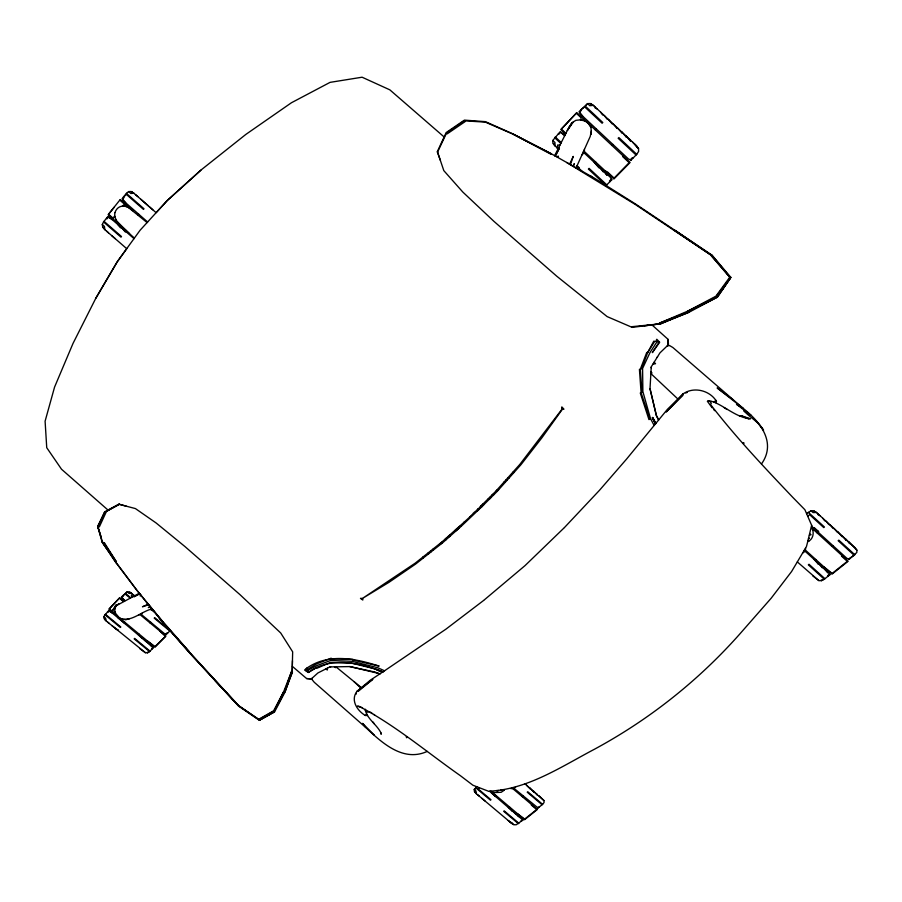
<?xml version="1.0" encoding="UTF-8"?>
<svg xmlns="http://www.w3.org/2000/svg" width="902" height="902" viewBox="0 0 902 902"><rect width="100%" height="100%" fill="white"/><g stroke="black" fill="none" stroke-linecap="round" stroke-linejoin="round"><path stroke-width="1.35" d="M581.767 155.302L590.235 136.427L591.362 130.813M478.308 509.021L481.815 505.12M564.449 527.546L599.424 490.361L626.574 459.073L658.607 420.039L656.385 415.63L650.004 388.886L651.244 366.843L659.926 352.907L668.483 344.665L668.156 339.423L652.067 325.002M806.602 513.666L811.045 510.757L813.773 510.814L816.445 512.437L855.186 547.807L856.9 550.175L856.799 552.498L849.109 559.387L846.73 558.191L811.71 526.306M114.892 212.714L114.565 216.987L114.622 216.322M668.156 339.423L667.807 344.26L668.483 344.665M327.482 668.1L327.325 670.017L325.836 668.934M730.541 278.019L717.349 297.175L688.936 312.272L659.542 324.292L688.53 311.72L687.933 311.055L659.215 323.22L688.17 311.912M580.865 119.955L581.068 117.7L576.299 113.246L561.416 129.042L565.881 133.338M151.942 608.906C141.862 611.342 132.222 621.444 121.601 618.896M688.553 312.43L691.203 310.299L717.349 297.175L730.823 277.32L711.779 254.973L635.403 203.92L594.474 178.213L554.651 155.663L567.313 130.497L572.06 122.74L575.859 120.316L580.471 119.853M478.071 509.416C479.052 509.055 473.133 512.381 472.389 514.49M135.706 194.787L137.769 196.602M133.417 594.7L131.376 595.354L131.906 597.045M513.17 134.229L550.942 153.554L551.009 154.265L513.17 134.229L485.062 122.007M591.34 132.042L590.957 127.385L588.205 123.36M119.459 224.632L116.257 220.708L114.655 215.882M115.411 218.859L117.012 222.49L119.267 224.327M591.261 132.346L590.731 134.432M152.517 610.553L150.555 609.515M116.899 615.265L118.793 617.363M437.493 152.258L446.467 133.203L464.226 120.834L485.299 122.12M595.241 107.09L595.061 107.845L597.361 109.086M590.46 126.641L591.227 126.088M807.797 541.369L806.422 546.646L803.862 550.942M116.054 562.724L102.512 542.113L97.687 526.261L102.163 542.215L115.851 562.453L137.093 590.562L162.259 621.681L189.014 652.202L238.838 706.3L259.246 720.236L274.558 711.87L284.761 692.556L292.485 671.843L284.141 692.51L273.847 711.949L273.013 711.159L258.694 719.311L238.726 705.736L214.924 680.469M583.684 119.041L582.951 119.459L588.476 123.529L630.126 162.473L613.912 179.002L584.462 151.604L584.395 149.439M617.295 127.78L617.081 128.501L613.078 123.822M590.72 134.364L591.058 133.327M570.447 164.615L573.232 156.407L569.624 164.153M284.987 692.048L290.275 676.782M284.378 692.003L291.515 671.584L283.611 691.8L273.847 711.949M818.125 513.971L817.911 514.591L820.019 515.707M141.332 614.476L142.313 613.123M480.822 506.112L481.623 506.924L461.452 526.069M573.334 166.25L574.337 163.6L573.165 166.16M498.062 790.332L497.611 791.494L496.664 790.49M562.42 409.215L562.577 408.426L519.845 464.395L495.931 491.094L482.581 504.365L483.427 505.131L496.698 491.906L520.961 464.688L541.876 437.82L562.42 409.215L563.942 409.158L561.845 406.926L561.867 408.662M811.563 527.862L848.196 561.213L831.982 574.168L805.463 550.141L805.587 548.055M811.642 525.268L807.73 541.617C812.916 539.813 814.754 532.552 811.699 528.098M837.89 532.011L837.642 532.597L834.113 528.561M711.903 407.433L712.276 407.873M715.94 402.822L716.515 401.424C710.111 390.51 694.033 386.293 683.288 393.746L667.48 409.26L658.663 419.971L656.352 415.36L650.015 388.57M101.047 536.667L97.687 526.261L104.745 511.784L105.94 512.55L99.333 526.903L98.273 526.306L104.745 511.784L118.906 504.128L126.269 506.169M576.13 167.828L581.689 155.482M761.502 463.932C776.938 442.149 759.664 421.257 742.82 408.076L672.903 347.541L669.701 345.624L667.254 345.838M440.277 160.15L437.301 151.716L446.174 132.549L464.395 120.124L485.423 121.657L513.43 134.116L550.727 153.464M117.835 616.246C115.061 613.698 113.415 609.076 115.997 605.851L139.303 593.268M107.981 510.036L61.516 469.232L46.735 447.696L45.1 421.2L54.56 387.116L73.006 343.459L95.747 298.37L117.339 261.715L126.731 248.681L104.733 229.548L102.704 227.045L102.298 224.519L103.538 221.96L107.766 216.672L110.179 217.867L134.026 238.669M98.397 526.058L105.32 511.986L119.368 504.263M557.594 157.343L558.237 156.057L557.222 157.14M555.418 156.102L559.443 148.063L555.136 155.945M567.313 130.497L572.06 122.785M114.937 212.624C117.88 203.784 127.577 204.641 132.955 210.752M460.189 525.674L441.924 541.967L415.179 563.175L361.995 598.714L388.965 582.331L415.529 564.122L442.826 542.621L461.17 526.328M514.084 788.449L515.673 786.871M115.197 607.542L116.651 605.366M103.753 616.63L108.612 610.677L110.743 611.736L153.396 647.67L149.574 651.571L147.601 652.811L145.425 652.721L105.906 620.711L104.102 618.648L103.753 616.63L105.658 618.208L105.895 620.125L104.553 619.02L106.312 621.05M512.167 788.111L537.412 809.455L524.581 819.704L490.857 791.122C528.978 788.698 561.969 766.272 594.88 749.01L595.444 748.694C651.74 718.116 702.049 677.661 743.981 629.213L771.187 598.206L791.573 571.552L803.806 551.032M95.747 298.37L117.159 261.862L140.069 230.269L167.4 200.334L201.439 169.677L245.874 134.398L291.47 102.727L330.064 82.364L362.085 77.211L389.833 89.839L444.134 136.969M492.469 792.644L501.174 792.294L504.274 790.186M114.453 216.311L113.224 218.307L108.59 214.27L114.204 207.234M188.789 651.954L170.117 630.656L166.318 634.478L164.187 633.418L140.599 613.867M558.034 148.943L552.903 143.271L552.791 140.475L560.153 131.703L564.99 135.108M567.471 130.181L573.368 121.928M657.276 341.351L650.049 352.445L642.585 368.444L642.878 391.569L650.477 418.505L654.142 425.473M166.329 626.338L165.923 626.958L165.066 624.883M636.733 154.31L638.605 151.457L638.56 148.638L636.598 145.876L593.369 105.331L590.438 103.516L587.563 103.606L579.061 111.645L580.538 114.159L628.378 158.899L630.96 160.206L636.733 154.31L618.851 137.555L618.163 138.265L636.045 155.009M685.633 392.968L687.256 392.426M713.843 409.711L714.643 410.658M722.017 289.925L730.823 277.32L716.797 295.732L687.933 311.055L717.53 296.307L716.436 295.45L729.898 276.993L711.779 254.973L710.596 254.871L635.279 204.461L566.682 162.484M808.744 541.301L807.854 541.132M569.083 127.002L571.981 122.976M380.858 732.852L381.072 734.318L381.377 733.732C377.397 724.813 367.407 719.525 365.175 709.806L365.502 709.276M513.227 787.728L538.054 807.966L542.609 804.325L544.064 802.498L543.974 800.581L524.738 783.68M200.887 170.14L167.287 200.56L156.114 212.692L133.879 193.186L131.128 191.517L128.625 191.574L126.393 193.355L122.086 198.744L123.653 201.022L147.624 221.993M125.277 231.036L125.852 230.337M138.175 215.116L138.829 214.304M125.806 619.697L129.482 618.727M407.095 737.284L406.633 737.768L406.272 736.708M564.201 527.794L525.009 565.633L483.822 600.292M124.172 622.831L124.735 622.233M595.128 129.741L596.109 128.715M582.049 154.659L584.124 152.923M470.145 516.733L469.547 517.32M140.813 595.14L140.103 595.884L141.039 595.41M138.694 634.816L139.258 634.23M150.127 623L150.792 622.312M594.97 163.025L595.816 162.157M611.951 145.47L612.932 144.455M650.883 373.597L652.022 372.977L650.951 371.985M383.17 671.708L370.215 680.255L356.91 691.417C350.235 700.268 357.384 710.844 365.299 715.466L366.708 714.012M606.133 185.553L611.793 179.78L610.35 177.333L583.211 152.077M623.338 156.114L622.752 156.666L629.179 162.676L614.093 178.077L607.677 172.113L605.174 170.861M147.376 640.939L154.964 647.219L165.9 636.068L159.981 631.163L165.461 636.406L155.009 646.554L147.342 640.916M480.495 508.051L479.661 507.262M488.309 498.659L489.707 498.874M481.668 506.879L483.359 505.188M470.664 516.203L464.023 522.258M470.731 516.147L472.321 514.557M482.502 504.443L481.984 504.962L482.818 505.729M123.788 206.039L122.469 206.118L124.499 204.224L119.853 200.154M657.186 357.305L657.558 356.707M651.188 367.79L651.221 367.091M330.673 666.905L330.042 666.905M292.417 666.42L306.612 678.552L311.291 678.947L317.932 672.937L329.816 666.916L349.976 666.578L380.046 673.771M460.302 525.584L464.462 521.863M455.645 529.733L456.513 530.455M457.077 529.959L456.22 529.215M501.715 789.938L500.869 790.028M478.094 508.818L478.939 509.596L478.173 508.807M307.638 670.445L307.841 671.032L306.195 670.569L306.894 668.1C328.847 652.89 355.422 658.539 379.133 666.082L352.761 659.971L353.088 659.373L331.057 658.843L331.214 658.167L316.557 663.906L307.356 669.588L307.638 670.445L316.681 665.653L330.572 660.501L351.927 661.29L377.791 667.751L384.545 670.795M476.797 786.736L474.238 789.532L474.373 791.437L476.03 793.433L511.513 823.267L513.881 824.653L516.169 824.789L522.878 820.087L489.515 791.257M479.357 787.717L478.015 788.833L490.981 799.747L490.451 800.175L476.098 788.1L474.238 789.532L476.053 791.065L476.087 792.881L474.802 791.809L476.414 793.76M807.73 516.26L809.624 514.692L823.763 527.58L824.439 527.027L808.271 512.28M495.018 795.891L495.683 795.35M816.817 532.654L817.798 531.842M802.611 553.05L805.159 551.291M508.897 807.583L509.574 807.053M522.348 796.714L523.126 796.094M814.901 560.119L815.735 559.443M831.892 546.375L832.884 545.586M707.405 401.289L710.832 401.074L713.888 402.078L716.019 400.375M804.178 550.412L828.69 572.623L829.93 574.709L824.27 579.242L821.542 580.685L818.858 580.606L797.323 561.912M116.843 605.219L118.861 603.72M842.13 555.688L841.521 556.106L847.294 561.348L832.196 573.413L824.135 567.054M531.763 804.674L531.312 805.035L536.656 809.534L524.705 819.084L517.331 813.593M808.418 538.968L809.365 538.223L808.643 538.122M483.573 600.495L445.87 629.201L382.865 671.911C359.176 662.654 330.549 656.194 308.371 672.452L304.65 669.972L306.894 668.1L305.451 670.242L308.371 672.452L317.053 667.322L317.076 668.179L330.335 662.485L351.25 663.026L376.889 669.318L382.865 671.911M743.383 443.604L744.105 443.074L742.65 442.781M464.169 121.06L465.037 121.657L447.223 133.834L446.467 133.203M382.29 672.283L376.675 669.679L382.448 672.182M126.934 205.453L126.336 205.825L147.094 222.58M162.484 621.94L189.048 651.481L162.946 621.658M105.748 511.761L118.94 504.489M259.246 720.236L268.897 714.779M139.584 593.617L133.947 596.774L139.754 593.82M259.877 720.044L274.558 711.87M691.203 310.299L717.53 296.307M356.358 693.108L355.974 694.281M124.724 600.721L121.33 597.192L127.137 591.836L129.347 591.904L134.59 595.67M373.732 714.328L374.657 714.948M123.754 601.217L119.662 597.755L108.916 609.166L109.751 609.853M740.474 416.149L741.32 415.754L750.464 418.787C736.844 417.649 726.144 407.14 713.888 402.078M148.12 604.182L142.471 606.775L148.605 604.768M150.206 606.753L148.323 607.587L150.296 606.866M813.311 529.463L812.601 530.139M666.488 321.033L688.192 312.622M128.569 207.607L129.144 207.392M152.81 209.794L149.191 206.614M590.382 175.901L591.757 176.679M612.774 123.54L612.052 123.788L608.636 119.65M578.565 168.009L579.276 167.772L577.077 165.731M106.549 231.115L108.454 232.784M556.748 147.748L557.47 147.522L557.65 144.985L559.894 145.233M809.387 535.258L811.067 534.773L809.748 533.837M367.531 715.523L365.299 715.466M427.221 751.411C403.262 762.393 382.11 742.932 366.043 727.779L314.234 682.25L312.261 679.86L312.239 678.09M371.5 712.817L371.928 713.11M159.981 631.163L140.261 614.803L138.581 614.758M675.192 230.36L674.561 230.517L710.956 254.939L675.53 230.585M122.018 619.133L122.571 619.437L118.996 617.498L109.841 609.932M833.831 528.313L833.144 528.493L830.122 524.93M107.518 622.042L109.334 623.541M512.742 788.596L510.769 788.596M477.575 794.73L479.312 796.195M652.935 364.126L655.54 363.72L654.142 362.198M437.436 151.705L443.807 170.613L462.85 192.092L493.89 221.317L556.714 276.17L607.136 316.602L632.178 327.381L660.095 323.852L644.276 325.859M490.711 791.133L488.749 791.347L472.919 785.236L460.381 775.686C426.86 752.167 395.042 725.028 358.646 706.119L357.271 706.221L362.48 707.709M659.689 323.908L631.907 326.682L632.178 327.381M115.129 612.086L113.449 612.221L109.345 608.816L119.346 598.206L123.281 601.454M306.612 678.552L311.291 678.947M126.269 231.904L125.243 231.893L122.074 228.24M362.164 598.398L360.484 598.376L362.807 600.056L362.751 598.838M504.038 790.287L503.857 789.701M124.126 206.141L127.43 206.784M739.279 415.664L741.32 415.754L748.761 418.979M497.171 489.685L498.603 489.741M492.548 494.454L494.059 494.533M125.051 623.553L121.319 620.475M123.247 619.392L125.953 619.595M495.863 796.613L492.3 793.602M489.515 497.464L490.992 497.6M602.66 183.377L603.923 183.489L588.397 169.057L589.062 168.37L606.798 184.865M479.3 509.134L478.466 508.446M724.25 407.76L727.147 409.497M491.917 495.085L493.304 495.288M496.224 490.733L497.532 490.936M505.616 480.247L506.89 480.462M656.96 341.678L655.799 341.486L656.78 339.253L659.678 342.241L652.304 352.648L659.182 342.106L657.107 341.531M512.731 472.298L513.971 472.513M608.354 119.391L607.125 119.165L604.464 115.749M148.492 206.006L144.703 202.679M124.904 600.619L121.826 597.598L123.022 596.335L122.525 595.918L125.186 594.023L130.001 598.015M829.874 524.693L828.724 524.457L826.39 521.514M349.683 666.578L375.209 672.103L379.731 673.974M121.826 228.037L120.417 227.699L117.891 224.598M507.973 477.62L509.145 477.936M118.906 504.241L135.424 508.581L156.069 522.934L184.966 546.567L239.853 594.531L280.702 632.978L292.665 651.842L292.158 672.238L292.451 660.738M121.105 620.294L117.61 617.396M580.369 119.819L584.755 121.015M504.139 481.893L505.312 482.22M708.138 400.826L709.818 401.311L711.306 403.16L710.517 404.468C735.547 436.963 764.253 467.337 792.632 497.205L804.888 509.731L811.845 525.753M119.03 617.487L147.229 640.815M371.038 712.512L368.681 711.678L367.52 712.197L365.175 709.806M604.216 115.512L602.525 114.847L600.552 112.073M490.97 791.392L493.022 792.182M144.455 202.465L140.881 199.331M826.164 521.311L824.597 520.691L822.872 518.312M112.536 613.213L109.108 611.082L107.924 612.334L107.439 611.928M112.186 219.626L108.319 217.145L107 218.803L106.447 218.329M114.858 614.082L116.516 614.871M114.802 220.562L116.933 221.621M551.088 153.667L554.651 155.663M508.266 820.527L512.178 823.233L509.98 821.981M139.618 648.504L145.425 652.721M812.725 575.837L818.858 580.606M119.763 224.801L134.421 238.139M127.205 206.772L127.836 207.144M132.199 593.685L129.809 592.287L131.162 593.415L129.054 593.437L127.137 591.836L125.637 593.55L130.643 597.688M511.13 822.94L513.881 824.653M112.073 625.796L118.421 630.453L115.433 628.559M481.916 798.394L484.926 800.92M134.342 193.592L131.636 191.968L133.158 193.31L130.79 193.479L128.625 191.574M111.668 235.569L115.208 238.647M816.862 512.832L814.247 511.242L815.645 512.516L813.029 512.573L811.045 510.757M743.101 408.324L736.494 404.276L750.825 415.247M593.843 105.782L590.968 104.012L592.524 105.478L589.784 105.692L587.563 103.606L585.319 106.154L602.784 122.514L602.108 123.224L584.643 106.864L580.832 109.762L581.407 110.303L579.625 112.186L582.613 116.099M751.016 415.45L743.902 410.861C750.284 417.784 758.717 421.798 763.577 430.254L756.316 420.93M814.833 529.147L818.712 531.706L814.258 527.647L814.607 528.944M805.385 550.051L804.742 549.476M284.243 692.251L283.611 691.8L273.283 711.419L258.885 719.604L238.726 705.736L188.992 651.627M732.672 399.406L717.146 387.961L742.82 408.076M590.878 127.374L590.506 126.708M457.213 528.335L458.092 529.057M374.409 723.878L372.627 721.724M335.95 666.826L361.409 687.662M153.396 647.67L152.912 647.264L151.716 648.493L152.201 648.888M105.297 614.194L120.8 626.991L120.361 627.454L104.858 614.668M150.025 651.109L134.624 638.402L134.172 638.864L149.574 651.571L147.127 652.417L147.601 652.811M336.491 667.266L335.476 667.66L334.484 666.837M167.535 633.238L167.039 632.832L165.833 634.072L166.318 634.478M116.595 605.389L115.952 604.859L112.096 611.094L114.791 608.365L114.746 609.188M151.017 609.312L154.817 612.458M160.601 619.618L158.989 617.622M169.745 630.983L154.231 618.118L154.693 617.644L168.268 628.908L168.11 628.356M455.375 529.97L456.243 530.703M522.878 820.087L521.006 820.82L521.469 821.215M518.921 823.255L504.195 810.864L503.666 811.293L518.391 823.673M458.611 527.095L459.479 527.828M542.068 804.753L527.242 792.215L527.783 791.776L542.609 804.325M539.475 806.828L537.581 807.572L538.054 807.966M129.527 233.686L116.257 220.708L121.849 226.718L108.116 214.732L120.214 199.579L131.207 209.23M543.974 800.581L539.046 795.789M374.375 735.186L362.548 723.359L365.795 727.553M104.046 221.34L121.488 236.527L120.981 237.147L103.538 221.96M102.298 224.519L104.452 226.391L104.722 228.804L103.211 227.496L105.196 229.942M126.393 193.355L143.982 208.768L143.463 209.399L126.438 194.482L123.427 197.064L123.991 197.549L122.638 199.229L125.682 202.792M477.643 510.803L476.831 510.081M821.542 580.685L821.046 580.234L824.27 579.242L808.339 564.821L809.004 564.28L824.935 578.701M829.93 574.709L829.434 574.258L827.653 575.679L828.16 576.13M849.109 559.387L848.602 558.924L854.194 555.328L838.161 540.704L838.837 540.151L854.882 554.775M856.9 550.175L849.03 542.181M482.784 504.162L483.63 504.928M480.992 505.943L481.837 506.721M562.555 131.185L565.565 133.981M554.572 137.623L560.807 143.429M552.791 140.475L554.989 142.527L554.967 145.199L553.422 143.768L555.35 146.451M576.795 166.363L581.891 171.098M651.165 373.868L677.921 399.034M562.69 131.309L560.807 129.561L576.795 112.592L588.262 123.326M564.618 135.864L560.717 132.233L558.969 134.094L558.394 133.564M611.793 179.78L611.229 179.25L609.459 181.065L610.023 181.584M632.764 158.369L632.201 157.839L630.397 159.677L630.96 160.206M638.56 148.638L632.64 142.166M555.226 136.924L561.247 142.561M354.148 681.732L360.868 688.113M138.074 634.309L142.245 638.458L141.749 637.342M141.986 637.545L146.023 641.581L145.233 640.217M533.634 791.212L537.4 795.023L536.419 793.568M530.241 788.337L534.04 792.17L533.409 791.02M526.599 785.247L530.252 788.957L529.993 788.122M145.447 640.397L151.468 646.08L150.251 644.378M508.311 807.087L512.212 811.112L511.817 810.052M512.054 810.244L515.82 814.145L515.155 812.849M515.358 813.029L518.808 816.66L517.895 815.171M189.014 652.202L238.838 706.3M842.118 535.867L846.166 540.377L845.535 538.99M845.794 539.227L849.797 543.692L848.805 541.978M838.161 532.27L842.051 536.622L841.848 535.619M814.247 559.533L818.396 564.257L818.058 562.983M626.112 136.044L630.633 141.208L629.472 139.201M622.008 132.199L626.586 137.408L625.83 135.785M818.306 563.209L822.308 567.798L821.654 566.253M617.599 128.061L621.997 133.113L621.715 131.917M594.249 162.349L598.939 167.817L598.5 166.295M821.88 566.456L827.946 572.905L826.852 570.966M598.77 166.554L603.291 171.865L602.502 170.038M602.75 170.264L606.888 175.214L605.817 173.116M146.395 602.04L162.811 621.749L137.329 590.833M634.737 144.128L638.03 148.154L636.124 145.436M117.113 221.813L118.207 223.155M136.98 590.404L116.11 562.532M711.509 406.96L707.495 401.424M102.163 542.215L108.251 550.727M655.867 423.376L652.597 417.4L655.788 423.478M432.577 549.352L432.983 550.355M428.281 552.757L428.675 553.76M422.982 556.962L423.263 558.022M430.919 550.671L431.201 551.765M441.552 542.237L441.833 543.387M445.994 538.336L446.287 539.554M449.681 535.055L449.963 536.284M448.441 536.149L448.655 537.445M445.351 538.911L445.509 540.242M440.48 543.094L440.604 544.346M683.288 393.746L682.848 395.482L666.228 411.977L683.288 393.746M647.681 352.535L641.457 368.907L639.428 369.437L641.085 392.595L649.767 419.08L648.966 419.588L640.285 393.024L642.021 392.144L640.33 369.177L646.711 352.535L647.681 352.535L654.739 341.317L653.781 341.17L647.681 352.535M372.684 679.409L358.466 691.157L356.91 691.417L372.684 679.409M729.492 276.824L710.596 254.871L729.492 276.824M104.497 542.981L103.527 542.452L116.471 561.935L104.497 542.981M655.574 423.737L652.247 417.615L655.506 423.816"/></g></svg>
